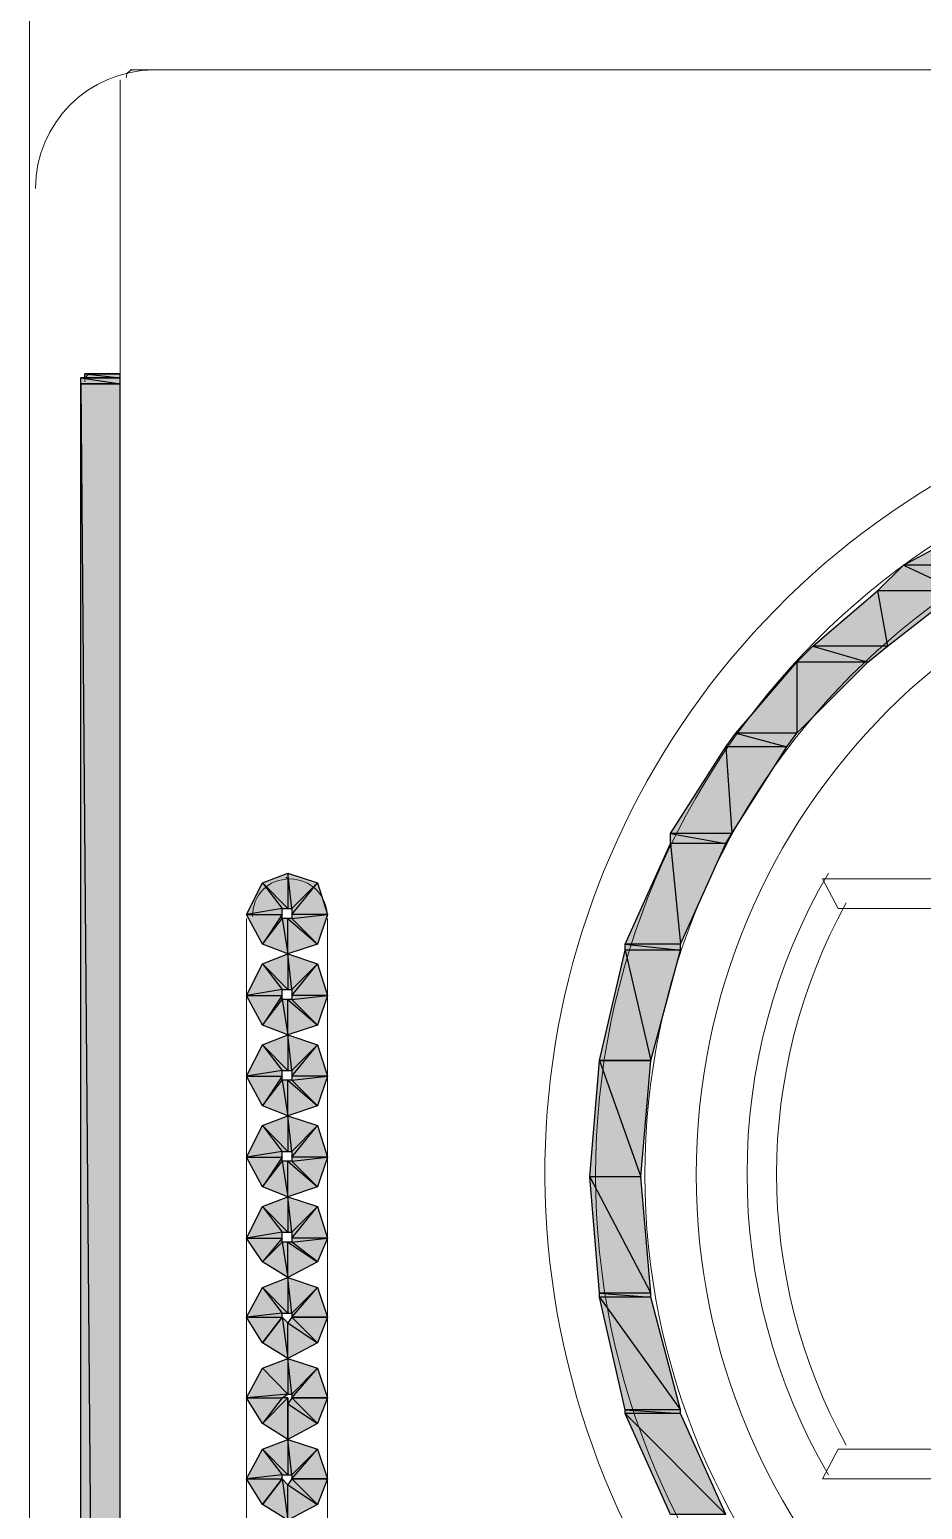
# Model space of a CAD drawing. Header units: millimetres. Extents: x 53 to 176, y -29 to 32.
# Drawn here: x 112.392 to 113.024, y -14.194 to -13.146 of the extents above; entities that cross this region are included whole.
import ezdxf

# ---------------------------------------------------------------- set-up
doc = ezdxf.new("R2010")
doc.units = ezdxf.units.MM
doc.layers.add('15 - Quadro de medição', color=6, linetype='Continuous')

msp = doc.modelspace()

# ---------------------------------------------------------------- hatches: boundary and pattern name
at = {"layer": '15 - Quadro de medição', "true_color": 0x000007}
h = msp.add_hatch(color=7, dxfattribs=at)
h.paths.add_polyline_path([(112.456, -13.3927), (112.4281, -13.3927), (112.456, -13.3969)])
h.paths.add_polyline_path([(112.4281, -13.3927), (112.456, -13.3969), (112.4281, -13.3969)])
h.paths.add_polyline_path([(112.456, -13.3969), (112.4281, -13.3969)])
h.paths.add_polyline_path([(112.4281, -13.3969), (112.456, -13.3969)])
h = msp.add_hatch(color=7, dxfattribs=at)
h.paths.add_polyline_path([(112.456, -13.3969), (112.4281, -13.3969), (112.456, -16.7394)])
h.paths.add_polyline_path([(112.4281, -13.3969), (112.456, -16.7394), (112.4281, -16.7394)])
h = msp.add_hatch(color=7, dxfattribs=at)
h.paths.add_polyline_path([(112.4308, -13.3899), (112.435, -13.3899), (112.456, -13.3899)])
h.paths.add_polyline_path([(112.435, -13.3899), (112.456, -13.3899)])
h.paths.add_polyline_path([(112.456, -13.3899), (112.435, -13.3899)])
h.paths.add_polyline_path([(112.456, -13.3899), (112.435, -13.3899)])
h.paths.add_polyline_path([(112.435, -13.3899), (112.456, -13.3899)])
h.paths.add_polyline_path([(112.456, -13.3899), (112.435, -13.3899)])
h = msp.add_hatch(color=7, dxfattribs=at)
h.paths.add_polyline_path([(112.456, -13.3899), (112.4308, -13.3899), (112.456, -13.3927)])
h.paths.add_polyline_path([(112.4308, -13.3899), (112.456, -13.3927), (112.4308, -13.3927)])
h.paths.add_polyline_path([(112.456, -13.3927), (112.4308, -13.3927)])
h.paths.add_polyline_path([(112.4308, -13.3927), (112.456, -13.3927)])
h = msp.add_hatch(color=7, dxfattribs=at)
h.paths.add_polyline_path([(113.1208, -13.5045), (113.0496, -13.5045), (113.0789, -13.5254)])
h.paths.add_polyline_path([(113.0496, -13.5045), (113.0789, -13.5254), (113.0105, -13.5254)])
h = msp.add_hatch(color=7, dxfattribs=at)
h.paths.add_polyline_path([(113.0789, -13.5254), (113.0105, -13.5254), (113.0496, -13.5436)])
h.paths.add_polyline_path([(113.0105, -13.5254), (113.0496, -13.5436), (112.9923, -13.5436)])
h = msp.add_hatch(color=7, dxfattribs=at)
h.paths.add_polyline_path([(113.0496, -13.5436), (112.9923, -13.5436), (112.9993, -13.5827)])
h.paths.add_polyline_path([(112.9923, -13.5436), (112.9993, -13.5827), (112.9463, -13.5827)])
h = msp.add_hatch(color=7, dxfattribs=at)
h.paths.add_polyline_path([(112.9993, -13.5827), (112.9463, -13.5827), (112.9854, -13.5939)])
h.paths.add_polyline_path([(112.9463, -13.5827), (112.9854, -13.5939), (112.9351, -13.5939)])
h = msp.add_hatch(color=7, dxfattribs=at)
h.paths.add_polyline_path([(112.9854, -13.5939), (112.9351, -13.5939), (112.9351, -13.6442)])
h.paths.add_polyline_path([(112.9351, -13.5939), (112.9351, -13.6442), (112.8918, -13.6442)])
h = msp.add_hatch(color=7, dxfattribs=at)
h.paths.add_polyline_path([(112.9351, -13.6442), (112.8918, -13.6442), (112.9281, -13.6539)])
h.paths.add_polyline_path([(112.8918, -13.6442), (112.9281, -13.6539), (112.8848, -13.6539)])
h = msp.add_hatch(color=7, dxfattribs=at)
h.paths.add_polyline_path([(112.9281, -13.6539), (112.8848, -13.6539), (112.889, -13.7154)])
h.paths.add_polyline_path([(112.8848, -13.6539), (112.889, -13.7154), (112.8457, -13.7154)])
h = msp.add_hatch(color=7, dxfattribs=at)
h.paths.add_polyline_path([(112.8848, -13.7224), (112.8457, -13.7224), (112.8527, -13.7936)])
h.paths.add_polyline_path([(112.8457, -13.7224), (112.8527, -13.7936), (112.8136, -13.7936)])
h = msp.add_hatch(color=7, dxfattribs=at)
h.paths.add_polyline_path([(112.889, -13.7154), (112.8457, -13.7154), (112.8848, -13.7224)])
h.paths.add_polyline_path([(112.8457, -13.7154), (112.8848, -13.7224), (112.8457, -13.7224)])
h = msp.add_hatch(color=7, dxfattribs=at)
h.paths.add_polyline_path([(112.5957, -13.7936), (112.5775, -13.7754), (112.6026, -13.7727)])
h.paths.add_polyline_path([(112.5775, -13.7754), (112.6026, -13.7727), (112.5775, -13.7727)])
h.paths.add_polyline_path([(112.6026, -13.7727), (112.5775, -13.7727), (112.5957, -13.7503)])
h.paths.add_polyline_path([(112.5775, -13.7727), (112.5957, -13.7503), (112.5775, -13.7685)])
h.paths.add_polyline_path([(112.5957, -13.7503), (112.5775, -13.7685), (112.5747, -13.7433)])
h.paths.add_polyline_path([(112.5775, -13.7685), (112.5747, -13.7433), (112.5747, -13.7685)])
h.paths.add_polyline_path([(112.5747, -13.7433), (112.5747, -13.7685), (112.5566, -13.7503)])
h.paths.add_polyline_path([(112.5747, -13.7685), (112.5566, -13.7503), (112.5705, -13.7685)])
h.paths.add_polyline_path([(112.5566, -13.7503), (112.5705, -13.7685), (112.5454, -13.7727)])
h.paths.add_polyline_path([(112.5705, -13.7685), (112.5454, -13.7727), (112.5705, -13.7727)])
h.paths.add_polyline_path([(112.5454, -13.7727), (112.5705, -13.7727), (112.5566, -13.7936)])
h.paths.add_polyline_path([(112.5705, -13.7727), (112.5566, -13.7936), (112.5705, -13.7754)])
h.paths.add_polyline_path([(112.5566, -13.7936), (112.5705, -13.7754), (112.5747, -13.8006)])
h.paths.add_polyline_path([(112.5705, -13.7754), (112.5747, -13.8006), (112.5747, -13.7754)])
h.paths.add_polyline_path([(112.5747, -13.8006), (112.5747, -13.7754), (112.5957, -13.7936)])
h.paths.add_polyline_path([(112.5747, -13.7754), (112.5957, -13.7936), (112.5775, -13.7754)])
h = msp.add_hatch(color=7, dxfattribs=at)
h.paths.add_polyline_path([(112.8527, -13.7936), (112.8136, -13.7936), (112.8527, -13.7978)])
h.paths.add_polyline_path([(112.8136, -13.7936), (112.8527, -13.7978), (112.8136, -13.7978)])
h = msp.add_hatch(color=7, dxfattribs=at)
h.paths.add_polyline_path([(112.5957, -13.8509), (112.5775, -13.8327), (112.6026, -13.8299)])
h.paths.add_polyline_path([(112.5775, -13.8327), (112.6026, -13.8299), (112.5775, -13.8299)])
h.paths.add_polyline_path([(112.6026, -13.8299), (112.5775, -13.8299), (112.5957, -13.8076)])
h.paths.add_polyline_path([(112.5775, -13.8299), (112.5957, -13.8076), (112.5775, -13.8257)])
h.paths.add_polyline_path([(112.5957, -13.8076), (112.5775, -13.8257), (112.5747, -13.8006)])
h.paths.add_polyline_path([(112.5775, -13.8257), (112.5747, -13.8006), (112.5747, -13.8257)])
h.paths.add_polyline_path([(112.5747, -13.8006), (112.5747, -13.8257), (112.5566, -13.8076)])
h.paths.add_polyline_path([(112.5747, -13.8257), (112.5566, -13.8076), (112.5705, -13.8257)])
h.paths.add_polyline_path([(112.5566, -13.8076), (112.5705, -13.8257), (112.5454, -13.8299)])
h.paths.add_polyline_path([(112.5705, -13.8257), (112.5454, -13.8299), (112.5705, -13.8299)])
h.paths.add_polyline_path([(112.5454, -13.8299), (112.5705, -13.8299), (112.5566, -13.8509)])
h.paths.add_polyline_path([(112.5705, -13.8299), (112.5566, -13.8509), (112.5705, -13.8327)])
h.paths.add_polyline_path([(112.5566, -13.8509), (112.5705, -13.8327), (112.5747, -13.8579)])
h.paths.add_polyline_path([(112.5705, -13.8327), (112.5747, -13.8579), (112.5747, -13.8327)])
h.paths.add_polyline_path([(112.5747, -13.8579), (112.5747, -13.8327), (112.5957, -13.8509)])
h.paths.add_polyline_path([(112.5747, -13.8327), (112.5957, -13.8509), (112.5775, -13.8327)])
h = msp.add_hatch(color=7, dxfattribs=at)
h.paths.add_polyline_path([(112.8527, -13.7978), (112.8136, -13.7978), (112.8317, -13.876)])
h.paths.add_polyline_path([(112.8136, -13.7978), (112.8317, -13.876), (112.7954, -13.876)])
h = msp.add_hatch(color=7, dxfattribs=at)
h.paths.add_polyline_path([(112.5957, -13.9081), (112.5775, -13.89), (112.6026, -13.8872)])
h.paths.add_polyline_path([(112.5775, -13.89), (112.6026, -13.8872), (112.5775, -13.8872)])
h.paths.add_polyline_path([(112.6026, -13.8872), (112.5775, -13.8872), (112.5957, -13.8648)])
h.paths.add_polyline_path([(112.5775, -13.8872), (112.5957, -13.8648), (112.5775, -13.883)])
h.paths.add_polyline_path([(112.5957, -13.8648), (112.5775, -13.883), (112.5747, -13.8579)])
h.paths.add_polyline_path([(112.5775, -13.883), (112.5747, -13.8579), (112.5747, -13.883)])
h.paths.add_polyline_path([(112.5747, -13.8579), (112.5747, -13.883), (112.5566, -13.8648)])
h.paths.add_polyline_path([(112.5747, -13.883), (112.5566, -13.8648), (112.5705, -13.883)])
h.paths.add_polyline_path([(112.5566, -13.8648), (112.5705, -13.883), (112.5454, -13.8872)])
h.paths.add_polyline_path([(112.5705, -13.883), (112.5454, -13.8872), (112.5705, -13.8872)])
h.paths.add_polyline_path([(112.5454, -13.8872), (112.5705, -13.8872), (112.5566, -13.9081)])
h.paths.add_polyline_path([(112.5705, -13.8872), (112.5566, -13.9081), (112.5705, -13.89)])
h.paths.add_polyline_path([(112.5566, -13.9081), (112.5705, -13.89), (112.5747, -13.9151)])
h.paths.add_polyline_path([(112.5705, -13.89), (112.5747, -13.9151), (112.5747, -13.89)])
h.paths.add_polyline_path([(112.5747, -13.9151), (112.5747, -13.89), (112.5957, -13.9081)])
h.paths.add_polyline_path([(112.5747, -13.89), (112.5957, -13.9081), (112.5775, -13.89)])
h = msp.add_hatch(color=7, dxfattribs=at)
h.paths.add_polyline_path([(112.8317, -13.876), (112.7954, -13.876), (112.8247, -13.9584)])
h.paths.add_polyline_path([(112.7954, -13.876), (112.8247, -13.9584), (112.7884, -13.9584)])
h = msp.add_hatch(color=7, dxfattribs=at)
h.paths.add_polyline_path([(112.5957, -13.9654), (112.5775, -13.9473), (112.6026, -13.9445)])
h.paths.add_polyline_path([(112.5775, -13.9473), (112.6026, -13.9445), (112.5775, -13.9445)])
h.paths.add_polyline_path([(112.6026, -13.9445), (112.5775, -13.9445), (112.5957, -13.9221)])
h.paths.add_polyline_path([(112.5775, -13.9445), (112.5957, -13.9221), (112.5775, -13.9403)])
h.paths.add_polyline_path([(112.5957, -13.9221), (112.5775, -13.9403), (112.5747, -13.9151)])
h.paths.add_polyline_path([(112.5775, -13.9403), (112.5747, -13.9151), (112.5747, -13.9403)])
h.paths.add_polyline_path([(112.5747, -13.9151), (112.5747, -13.9403), (112.5566, -13.9221)])
h.paths.add_polyline_path([(112.5747, -13.9403), (112.5566, -13.9221), (112.5705, -13.9403)])
h.paths.add_polyline_path([(112.5566, -13.9221), (112.5705, -13.9403), (112.5454, -13.9445)])
h.paths.add_polyline_path([(112.5705, -13.9403), (112.5454, -13.9445), (112.5705, -13.9445)])
h.paths.add_polyline_path([(112.5454, -13.9445), (112.5705, -13.9445), (112.5566, -13.9654)])
h.paths.add_polyline_path([(112.5705, -13.9445), (112.5566, -13.9654), (112.5705, -13.9473)])
h.paths.add_polyline_path([(112.5566, -13.9654), (112.5705, -13.9473), (112.5747, -13.9724)])
h.paths.add_polyline_path([(112.5705, -13.9473), (112.5747, -13.9724), (112.5747, -13.9473)])
h.paths.add_polyline_path([(112.5747, -13.9724), (112.5747, -13.9473), (112.5957, -13.9654)])
h.paths.add_polyline_path([(112.5747, -13.9473), (112.5957, -13.9654), (112.5775, -13.9473)])
h = msp.add_hatch(color=7, dxfattribs=at)
h.paths.add_polyline_path([(112.8247, -13.9584), (112.7884, -13.9584), (112.8317, -14.0408)])
h.paths.add_polyline_path([(112.7884, -13.9584), (112.8317, -14.0408), (112.7954, -14.0408)])
h = msp.add_hatch(color=7, dxfattribs=at)
h.paths.add_polyline_path([(112.5957, -14.0185), (112.5775, -14.0045), (112.6026, -14.0017)])
h.paths.add_polyline_path([(112.5775, -14.0045), (112.6026, -14.0017), (112.5775, -14.0017)])
h.paths.add_polyline_path([(112.6026, -14.0017), (112.5775, -14.0017), (112.5957, -13.9794)])
h.paths.add_polyline_path([(112.5775, -14.0017), (112.5957, -13.9794), (112.5775, -13.9975)])
h.paths.add_polyline_path([(112.5957, -13.9794), (112.5775, -13.9975), (112.5747, -13.9724)])
h.paths.add_polyline_path([(112.5775, -13.9975), (112.5747, -13.9724), (112.5747, -13.9975)])
h.paths.add_polyline_path([(112.5747, -13.9724), (112.5747, -13.9975), (112.5566, -13.9794)])
h.paths.add_polyline_path([(112.5747, -13.9975), (112.5566, -13.9794), (112.5705, -13.9975)])
h.paths.add_polyline_path([(112.5566, -13.9794), (112.5705, -13.9975), (112.5454, -14.0017)])
h.paths.add_polyline_path([(112.5705, -13.9975), (112.5454, -14.0017), (112.5705, -14.0017)])
h.paths.add_polyline_path([(112.5454, -14.0017), (112.5705, -14.0017), (112.5566, -14.0185)])
h.paths.add_polyline_path([(112.5705, -14.0017), (112.5566, -14.0185), (112.5705, -14.0045)])
h.paths.add_polyline_path([(112.5566, -14.0185), (112.5705, -14.0045), (112.5747, -14.0297)])
h.paths.add_polyline_path([(112.5705, -14.0045), (112.5747, -14.0297), (112.5747, -14.0045)])
h.paths.add_polyline_path([(112.5747, -14.0297), (112.5747, -14.0045), (112.5957, -14.0185)])
h.paths.add_polyline_path([(112.5747, -14.0045), (112.5957, -14.0185), (112.5775, -14.0045)])
h = msp.add_hatch(color=7, dxfattribs=at)
h.paths.add_polyline_path([(112.6026, -14.0576), (112.5775, -14.0576), (112.5957, -14.0366)])
h.paths.add_polyline_path([(112.5775, -14.0576), (112.5957, -14.0366), (112.5775, -14.0548)])
h.paths.add_polyline_path([(112.5957, -14.0366), (112.5775, -14.0548), (112.5747, -14.0297)])
h.paths.add_polyline_path([(112.5775, -14.0548), (112.5747, -14.0297), (112.5747, -14.0548)])
h.paths.add_polyline_path([(112.5747, -14.0297), (112.5747, -14.0548), (112.5566, -14.0366)])
h.paths.add_polyline_path([(112.5747, -14.0548), (112.5566, -14.0366), (112.5705, -14.0548)])
h.paths.add_polyline_path([(112.5566, -14.0366), (112.5705, -14.0548), (112.5454, -14.0576)])
h.paths.add_polyline_path([(112.5705, -14.0548), (112.5454, -14.0576), (112.5705, -14.0576)])
h.paths.add_polyline_path([(112.5454, -14.0576), (112.5705, -14.0576), (112.5566, -14.0758)])
h = msp.add_hatch(color=7, dxfattribs=at)
h.paths.add_polyline_path([(112.8317, -14.0408), (112.7954, -14.0408), (112.8317, -14.0436)])
h.paths.add_polyline_path([(112.7954, -14.0408), (112.8317, -14.0436), (112.7954, -14.0436)])
h = msp.add_hatch(color=7, dxfattribs=at)
h.paths.add_polyline_path([(112.8317, -14.0436), (112.7954, -14.0436), (112.8527, -14.1232)])
h.paths.add_polyline_path([(112.7954, -14.0436), (112.8527, -14.1232), (112.8136, -14.1232)])
h = msp.add_hatch(color=7, dxfattribs=at)
h.paths.add_polyline_path([(112.5566, -14.0758), (112.5705, -14.0576), (112.5747, -14.0869)])
h.paths.add_polyline_path([(112.5705, -14.0576), (112.5747, -14.0869), (112.5747, -14.0618)])
h.paths.add_polyline_path([(112.5747, -14.0869), (112.5747, -14.0618), (112.5957, -14.0758)])
h.paths.add_polyline_path([(112.5747, -14.0618), (112.5957, -14.0758), (112.5775, -14.0576)])
h.paths.add_polyline_path([(112.5957, -14.0758), (112.5775, -14.0576), (112.6026, -14.0576)])
h = msp.add_hatch(color=7, dxfattribs=at)
h.paths.add_polyline_path([(112.6026, -14.1149), (112.5775, -14.1149), (112.5957, -14.0939)])
h.paths.add_polyline_path([(112.5775, -14.1149), (112.5957, -14.0939), (112.5775, -14.1121)])
h.paths.add_polyline_path([(112.5957, -14.0939), (112.5775, -14.1121), (112.5747, -14.0869)])
h.paths.add_polyline_path([(112.5775, -14.1121), (112.5747, -14.0869), (112.5747, -14.1121)])
h.paths.add_polyline_path([(112.5747, -14.0869), (112.5747, -14.1121), (112.5566, -14.0939)])
h = msp.add_hatch(color=7, dxfattribs=at)
h.paths.add_polyline_path([(112.5566, -14.0939), (112.5747, -14.1121), (112.5454, -14.1149)])
h.paths.add_polyline_path([(112.5747, -14.1121), (112.5454, -14.1149), (112.5705, -14.1149)])
h.paths.add_polyline_path([(112.5454, -14.1149), (112.5705, -14.1149), (112.5566, -14.133)])
h.paths.add_polyline_path([(112.5705, -14.1149), (112.5566, -14.133), (112.5747, -14.1149)])
h.paths.add_polyline_path([(112.5566, -14.133), (112.5747, -14.1149), (112.5747, -14.1442)])
h.paths.add_polyline_path([(112.5747, -14.1149), (112.5747, -14.1442), (112.5747, -14.1191)])
h.paths.add_polyline_path([(112.5747, -14.1442), (112.5747, -14.1191), (112.5957, -14.133)])
h.paths.add_polyline_path([(112.5747, -14.1191), (112.5957, -14.133), (112.5775, -14.1149)])
h.paths.add_polyline_path([(112.5957, -14.133), (112.5775, -14.1149), (112.6026, -14.1149)])
h = msp.add_hatch(color=7, dxfattribs=at)
h.paths.add_polyline_path([(112.8527, -14.1232), (112.8136, -14.1232), (112.8527, -14.126)])
h.paths.add_polyline_path([(112.8136, -14.1232), (112.8527, -14.126), (112.8136, -14.126)])
h = msp.add_hatch(color=7, dxfattribs=at)
h.paths.add_polyline_path([(112.8527, -14.126), (112.8136, -14.126), (112.8848, -14.1973)])
h.paths.add_polyline_path([(112.8136, -14.126), (112.8848, -14.1973), (112.8457, -14.1973)])
h = msp.add_hatch(color=7, dxfattribs=at)
h.paths.add_polyline_path([(112.6026, -14.1721), (112.5775, -14.1721), (112.5957, -14.1512)])
h.paths.add_polyline_path([(112.5775, -14.1721), (112.5957, -14.1512), (112.5775, -14.1693)])
h.paths.add_polyline_path([(112.5957, -14.1512), (112.5775, -14.1693), (112.5747, -14.1442)])
h.paths.add_polyline_path([(112.5775, -14.1693), (112.5747, -14.1442), (112.5747, -14.1693)])
h.paths.add_polyline_path([(112.5747, -14.1442), (112.5747, -14.1693), (112.5566, -14.1512)])
h.paths.add_polyline_path([(112.5747, -14.1693), (112.5566, -14.1512), (112.5705, -14.1693)])
h.paths.add_polyline_path([(112.5566, -14.1512), (112.5705, -14.1693), (112.5454, -14.1721)])
h.paths.add_polyline_path([(112.5705, -14.1693), (112.5454, -14.1721), (112.5705, -14.1721)])
h.paths.add_polyline_path([(112.5454, -14.1721), (112.5705, -14.1721), (112.5566, -14.1903)])
h = msp.add_hatch(color=7, dxfattribs=at)
h.paths.add_polyline_path([(112.5566, -14.1903), (112.5705, -14.1721), (112.5747, -14.2015)])
h.paths.add_polyline_path([(112.5705, -14.1721), (112.5747, -14.2015), (112.5747, -14.1763)])
h.paths.add_polyline_path([(112.5747, -14.2015), (112.5747, -14.1763), (112.5957, -14.1903)])
h.paths.add_polyline_path([(112.5747, -14.1763), (112.5957, -14.1903), (112.5775, -14.1721)])
h.paths.add_polyline_path([(112.5957, -14.1903), (112.5775, -14.1721), (112.6026, -14.1721)])

# ---------------------------------------------------------------- linework, layer by layer
at = {"layer": '15 - Quadro de medição', "color": 7, "linetype": 'Continuous', "lineweight": 20, "true_color": 0x000007}
msp.add_lwpolyline([(112.3917, -13.0324), (114.248, -13.0324), (114.248, -16.7394), (112.3917, -16.7394)], close=True, dxfattribs=at)
for points in [[(112.463, -13.1748), (114.1838, -13.1748), (114.1838, -16.7394), (112.456, -16.7394), (112.4546, -16.7394), (112.3917, -16.7394)], [(112.4769, -13.1748), (114.1614, -13.1748), (114.1614, -13.1748)], [(112.456, -16.7394), (112.456, -13.1818), (112.456, -13.1818)], [(114.248, -13.2614), (114.248, -16.7394), (112.3917, -16.7394), (112.3917, -13.2614)], [(112.4281, -13.3969), (112.4281, -16.7394), (112.456, -16.7394), (112.4127, -16.7394)], [(112.435, -13.3899), (112.456, -13.3899), (112.456, -13.3899)], [(112.5747, -13.7475), (112.5733, -13.7461), (112.5733, -13.7461)], [(112.9644, -13.7685), (112.9532, -13.7475), (112.9532, -13.7475)], [(112.9532, -13.7475), (113.6935, -13.7475), (113.6935, -13.7475)], [(112.5454, -14.6833), (112.5454, -13.7754), (112.5454, -13.7754)], [(112.6026, -13.7754), (112.6026, -14.6833), (112.6026, -14.6833)], [(112.9644, -13.7685), (113.6823, -13.7685), (113.6823, -13.7685)], [(112.9644, -14.1512), (112.9532, -14.1721), (112.9532, -14.1721)], [(113.6823, -14.1512), (112.9644, -14.1512), (112.9644, -14.1512)], [(113.6935, -14.1721), (112.9532, -14.1721), (112.9532, -14.1721)], [(112.9532, -14.1721), (113.3108, -14.1721), (113.3108, -14.1721)]]:
    msp.add_lwpolyline(points, dxfattribs=at)
at = {"layer": '15 - Quadro de medição', "color": 7, "linetype": 'Continuous', "lineweight": -2, "true_color": 0x000007}
for points in [[(112.4308, -13.3927), (112.456, -13.3927), (112.4281, -13.3927)], [(112.456, -13.3927), (112.4281, -13.3927), (112.456, -13.3969)], [(112.4281, -13.3927), (112.456, -13.3969), (112.4281, -13.3969)], [(112.456, -13.3969), (112.4281, -13.3969)], [(112.4281, -13.3969), (112.456, -13.3969), (112.456, -13.3969)], [(112.456, -13.3969), (112.4281, -13.3969), (112.456, -16.7394)], [(112.4281, -13.3969), (112.456, -16.7394), (112.4281, -16.7394)], [(112.4308, -13.3899), (112.435, -13.3899), (112.456, -13.3899)], [(112.4308, -13.3899), (112.456, -13.3899), (112.456, -13.3899)], [(112.456, -13.3899), (112.456, -13.3899), (112.4308, -13.3899)], [(112.456, -13.3899), (112.4308, -13.3899), (112.456, -13.3927)], [(112.4308, -13.3899), (112.456, -13.3927), (112.4308, -13.3927)], [(112.456, -13.3927), (112.4308, -13.3927)], [(112.4308, -13.3927), (112.456, -13.3927), (112.456, -13.3927)], [(112.456, -13.3927), (112.4308, -13.3927)], [(112.435, -13.3899), (112.456, -13.3899), (112.456, -13.3899)], [(112.456, -13.3899), (112.456, -13.3899), (112.435, -13.3899)], [(112.456, -13.3899), (112.435, -13.3899)], [(112.435, -13.3899), (112.456, -13.3899), (112.456, -13.3899)], [(112.456, -13.3899), (112.456, -13.3899), (112.435, -13.3899)], [(113.0496, -13.5045), (113.0789, -13.5254), (113.0105, -13.5254)], [(113.0105, -13.5254), (113.0496, -13.5436), (112.9923, -13.5436)], [(113.0789, -13.5254), (113.0105, -13.5254), (113.0496, -13.5436)], [(112.9923, -13.5436), (112.9993, -13.5827), (112.9463, -13.5827)], [(113.0496, -13.5436), (112.9923, -13.5436), (112.9993, -13.5827)], [(112.9463, -13.5827), (112.9854, -13.5939), (112.9351, -13.5939)], [(112.9993, -13.5827), (112.9463, -13.5827), (112.9854, -13.5939)], [(112.9351, -13.5939), (112.9351, -13.6442), (112.8918, -13.6442)], [(112.9854, -13.5939), (112.9351, -13.5939), (112.9351, -13.6442)], [(112.8918, -13.6442), (112.9281, -13.6539), (112.8848, -13.6539)], [(112.9351, -13.6442), (112.8918, -13.6442), (112.9281, -13.6539)], [(112.8848, -13.6539), (112.889, -13.7154), (112.8457, -13.7154)], [(112.9281, -13.6539), (112.8848, -13.6539), (112.889, -13.7154)], [(112.8457, -13.7224), (112.8527, -13.7936), (112.8136, -13.7936)], [(112.889, -13.7154), (112.8457, -13.7154), (112.8848, -13.7224)], [(112.8457, -13.7154), (112.8848, -13.7224), (112.8457, -13.7224)], [(112.8848, -13.7224), (112.8457, -13.7224), (112.8527, -13.7936)], [(112.5747, -13.7433), (112.5747, -13.7685), (112.5566, -13.7503)], [(112.5957, -13.7503), (112.5775, -13.7685), (112.5747, -13.7433)], [(112.5775, -13.7685), (112.5747, -13.7433), (112.5747, -13.7685)], [(112.5566, -13.7503), (112.5705, -13.7685), (112.5454, -13.7727)], [(112.5747, -13.7685), (112.5566, -13.7503), (112.5705, -13.7685)], [(112.6026, -13.7727), (112.5775, -13.7727), (112.5957, -13.7503)], [(112.5775, -13.7727), (112.5957, -13.7503), (112.5775, -13.7685)], [(112.5705, -13.7685), (112.5454, -13.7727), (112.5705, -13.7727)], [(112.5454, -13.7727), (112.5705, -13.7727), (112.5566, -13.7936)], [(112.5705, -13.7727), (112.5566, -13.7936), (112.5705, -13.7754)], [(112.5566, -13.7936), (112.5705, -13.7754), (112.5747, -13.8006)], [(112.5705, -13.7754), (112.5747, -13.8006), (112.5747, -13.7754)], [(112.5747, -13.8006), (112.5747, -13.7754), (112.5957, -13.7936)], [(112.5747, -13.7754), (112.5957, -13.7936), (112.5775, -13.7754)], [(112.5957, -13.7936), (112.5775, -13.7754), (112.6026, -13.7727)], [(112.5775, -13.7754), (112.6026, -13.7727), (112.5775, -13.7727)], [(112.8527, -13.7936), (112.8136, -13.7936), (112.8527, -13.7978)], [(112.8136, -13.7936), (112.8527, -13.7978), (112.8136, -13.7978)], [(112.5747, -13.8006), (112.5747, -13.8257), (112.5566, -13.8076)], [(112.5957, -13.8076), (112.5775, -13.8257), (112.5747, -13.8006)], [(112.5775, -13.8257), (112.5747, -13.8006), (112.5747, -13.8257)], [(112.8136, -13.7978), (112.8317, -13.876), (112.7954, -13.876)], [(112.8527, -13.7978), (112.8136, -13.7978), (112.8317, -13.876)], [(112.5566, -13.8076), (112.5705, -13.8257), (112.5454, -13.8299)], [(112.5747, -13.8257), (112.5566, -13.8076), (112.5705, -13.8257)], [(112.6026, -13.8299), (112.5775, -13.8299), (112.5957, -13.8076)], [(112.5775, -13.8299), (112.5957, -13.8076), (112.5775, -13.8257)], [(112.5705, -13.8257), (112.5454, -13.8299), (112.5705, -13.8299)], [(112.5454, -13.8299), (112.5705, -13.8299), (112.5566, -13.8509)], [(112.5705, -13.8299), (112.5566, -13.8509), (112.5705, -13.8327)], [(112.5566, -13.8509), (112.5705, -13.8327), (112.5747, -13.8579)], [(112.5705, -13.8327), (112.5747, -13.8579), (112.5747, -13.8327)], [(112.5747, -13.8579), (112.5747, -13.8327), (112.5957, -13.8509)], [(112.5747, -13.8327), (112.5957, -13.8509), (112.5775, -13.8327)], [(112.5957, -13.8509), (112.5775, -13.8327), (112.6026, -13.8299)], [(112.5775, -13.8327), (112.6026, -13.8299), (112.5775, -13.8299)], [(112.5747, -13.8579), (112.5747, -13.883), (112.5566, -13.8648)], [(112.5957, -13.8648), (112.5775, -13.883), (112.5747, -13.8579)], [(112.5775, -13.883), (112.5747, -13.8579), (112.5747, -13.883)], [(112.5566, -13.8648), (112.5705, -13.883), (112.5454, -13.8872)], [(112.5747, -13.883), (112.5566, -13.8648), (112.5705, -13.883)], [(112.6026, -13.8872), (112.5775, -13.8872), (112.5957, -13.8648)], [(112.5775, -13.8872), (112.5957, -13.8648), (112.5775, -13.883)], [(112.7954, -13.876), (112.8247, -13.9584), (112.7884, -13.9584)], [(112.7954, -13.876), (112.8317, -13.876), (112.8317, -13.876)], [(112.8317, -13.876), (112.8317, -13.876), (112.7954, -13.876)], [(112.8317, -13.876), (112.7954, -13.876), (112.8247, -13.9584)], [(112.5705, -13.883), (112.5454, -13.8872), (112.5705, -13.8872)], [(112.5454, -13.8872), (112.5705, -13.8872), (112.5566, -13.9081)], [(112.5705, -13.8872), (112.5566, -13.9081), (112.5705, -13.89)], [(112.5566, -13.9081), (112.5705, -13.89), (112.5747, -13.9151)], [(112.5705, -13.89), (112.5747, -13.9151), (112.5747, -13.89)], [(112.5747, -13.9151), (112.5747, -13.89), (112.5957, -13.9081)], [(112.5747, -13.89), (112.5957, -13.9081), (112.5775, -13.89)], [(112.5957, -13.9081), (112.5775, -13.89), (112.6026, -13.8872)], [(112.5775, -13.89), (112.6026, -13.8872), (112.5775, -13.8872)], [(112.5566, -13.9221), (112.5705, -13.9403), (112.5454, -13.9445)], [(112.5747, -13.9151), (112.5747, -13.9403), (112.5566, -13.9221)], [(112.5747, -13.9403), (112.5566, -13.9221), (112.5705, -13.9403)], [(112.5957, -13.9221), (112.5775, -13.9403), (112.5747, -13.9151)], [(112.5775, -13.9403), (112.5747, -13.9151), (112.5747, -13.9403)], [(112.6026, -13.9445), (112.5775, -13.9445), (112.5957, -13.9221)], [(112.5775, -13.9445), (112.5957, -13.9221), (112.5775, -13.9403)], [(112.5705, -13.9403), (112.5454, -13.9445), (112.5705, -13.9445)], [(112.5454, -13.9445), (112.5705, -13.9445), (112.5566, -13.9654)], [(112.5705, -13.9445), (112.5566, -13.9654), (112.5705, -13.9473)], [(112.5566, -13.9654), (112.5705, -13.9473), (112.5747, -13.9724)], [(112.5705, -13.9473), (112.5747, -13.9724), (112.5747, -13.9473)], [(112.5747, -13.9724), (112.5747, -13.9473), (112.5957, -13.9654)], [(112.5747, -13.9473), (112.5957, -13.9654), (112.5775, -13.9473)], [(112.5957, -13.9654), (112.5775, -13.9473), (112.6026, -13.9445)], [(112.5775, -13.9473), (112.6026, -13.9445), (112.5775, -13.9445)], [(112.8247, -13.9584), (112.7884, -13.9584), (112.8317, -14.0408)], [(112.7884, -13.9584), (112.8317, -14.0408), (112.7954, -14.0408)], [(112.5747, -13.9724), (112.5747, -13.9975), (112.5566, -13.9794)], [(112.5957, -13.9794), (112.5775, -13.9975), (112.5747, -13.9724)], [(112.5775, -13.9975), (112.5747, -13.9724), (112.5747, -13.9975)], [(112.5566, -13.9794), (112.5705, -13.9975), (112.5454, -14.0017)], [(112.5747, -13.9975), (112.5566, -13.9794), (112.5705, -13.9975)], [(112.6026, -14.0017), (112.5775, -14.0017), (112.5957, -13.9794)], [(112.5775, -14.0017), (112.5957, -13.9794), (112.5775, -13.9975)], [(112.5705, -13.9975), (112.5454, -14.0017), (112.5705, -14.0017)], [(112.5454, -14.0017), (112.5705, -14.0017), (112.5566, -14.0185)], [(112.5705, -14.0017), (112.5566, -14.0185), (112.5705, -14.0045)], [(112.5566, -14.0185), (112.5705, -14.0045), (112.5747, -14.0297)], [(112.5705, -14.0045), (112.5747, -14.0297), (112.5747, -14.0045)], [(112.5747, -14.0297), (112.5747, -14.0045), (112.5957, -14.0185)], [(112.5747, -14.0045), (112.5957, -14.0185), (112.5775, -14.0045)], [(112.5957, -14.0185), (112.5775, -14.0045), (112.6026, -14.0017)], [(112.5775, -14.0045), (112.6026, -14.0017), (112.5775, -14.0017)], [(112.5566, -14.0366), (112.5705, -14.0548), (112.5454, -14.0576)], [(112.5747, -14.0297), (112.5747, -14.0548), (112.5566, -14.0366)], [(112.5747, -14.0548), (112.5566, -14.0366), (112.5705, -14.0548)], [(112.5957, -14.0366), (112.5775, -14.0548), (112.5747, -14.0297)], [(112.5775, -14.0548), (112.5747, -14.0297), (112.5747, -14.0548)], [(112.6026, -14.0576), (112.5775, -14.0576), (112.5957, -14.0366)], [(112.5775, -14.0576), (112.5957, -14.0366), (112.5775, -14.0548)], [(112.8317, -14.0408), (112.7954, -14.0408), (112.8317, -14.0436)], [(112.7954, -14.0408), (112.8317, -14.0436), (112.7954, -14.0436)], [(112.8317, -14.0436), (112.7954, -14.0436), (112.8527, -14.1232)], [(112.7954, -14.0436), (112.8527, -14.1232), (112.8136, -14.1232)], [(112.5705, -14.0548), (112.5454, -14.0576), (112.5705, -14.0576)], [(112.5454, -14.0576), (112.5705, -14.0576), (112.5566, -14.0758)], [(112.5566, -14.0758), (112.5705, -14.0576), (112.5747, -14.0869)], [(112.5705, -14.0576), (112.5747, -14.0869), (112.5747, -14.0618)], [(112.5747, -14.0618), (112.5957, -14.0758), (112.5775, -14.0576)], [(112.5957, -14.0758), (112.5775, -14.0576), (112.6026, -14.0576)], [(112.5747, -14.0869), (112.5747, -14.0618), (112.5957, -14.0758)], [(112.5747, -14.0869), (112.5747, -14.1121), (112.5566, -14.0939)], [(112.5957, -14.0939), (112.5775, -14.1121), (112.5747, -14.0869)], [(112.5775, -14.1121), (112.5747, -14.0869), (112.5747, -14.1121)], [(112.5566, -14.0939), (112.5747, -14.1121), (112.5454, -14.1149)], [(112.6026, -14.1149), (112.5775, -14.1149), (112.5957, -14.0939)], [(112.5775, -14.1149), (112.5957, -14.0939), (112.5775, -14.1121)], [(112.5747, -14.1121), (112.5454, -14.1149), (112.5705, -14.1149)], [(112.5454, -14.1149), (112.5705, -14.1149), (112.5566, -14.133)], [(112.5705, -14.1149), (112.5566, -14.133), (112.5747, -14.1149)], [(112.5566, -14.133), (112.5747, -14.1149), (112.5747, -14.1442)], [(112.5747, -14.1149), (112.5747, -14.1442), (112.5747, -14.1191)], [(112.5747, -14.1191), (112.5957, -14.133), (112.5775, -14.1149)], [(112.5747, -14.1442), (112.5747, -14.1191), (112.5957, -14.133)], [(112.5957, -14.133), (112.5775, -14.1149), (112.6026, -14.1149)], [(112.8527, -14.1232), (112.8136, -14.1232), (112.8527, -14.126)], [(112.8136, -14.1232), (112.8527, -14.126), (112.8136, -14.126)], [(112.8527, -14.126), (112.8136, -14.126), (112.8848, -14.1973)], [(112.8136, -14.126), (112.8848, -14.1973), (112.8457, -14.1973)], [(112.5566, -14.1512), (112.5705, -14.1693), (112.5454, -14.1721)], [(112.5747, -14.1442), (112.5747, -14.1693), (112.5566, -14.1512)], [(112.5747, -14.1693), (112.5566, -14.1512), (112.5705, -14.1693)], [(112.5957, -14.1512), (112.5775, -14.1693), (112.5747, -14.1442)], [(112.5775, -14.1693), (112.5747, -14.1442), (112.5747, -14.1693)], [(112.6026, -14.1721), (112.5775, -14.1721), (112.5957, -14.1512)], [(112.5775, -14.1721), (112.5957, -14.1512), (112.5775, -14.1693)], [(112.5705, -14.1693), (112.5454, -14.1721), (112.5705, -14.1721)], [(112.5454, -14.1721), (112.5705, -14.1721), (112.5566, -14.1903)], [(112.5566, -14.1903), (112.5705, -14.1721), (112.5747, -14.2015)], [(112.5705, -14.1721), (112.5747, -14.2015), (112.5747, -14.1763)], [(112.5747, -14.1763), (112.5957, -14.1903), (112.5775, -14.1721)], [(112.5957, -14.1903), (112.5775, -14.1721), (112.6026, -14.1721)], [(112.5747, -14.2015), (112.5747, -14.1763), (112.5957, -14.1903)]]:
    msp.add_lwpolyline(points, close=True, dxfattribs=at)
at = {"layer": '15 - Quadro de medição', "color": 7, "linetype": 'Continuous', "lineweight": 20, "true_color": 0x000007}
for points in [[(112.4797, -13.1748), (112.4336, -13.1748), (112.3959, -13.2126), (112.3959, -13.2586)], [(112.4658, -13.1748), (112.4616, -13.1748), (112.4602, -13.1776), (112.4602, -13.1804)], [(112.4364, -13.3899), (112.4336, -13.3899), (112.4308, -13.3913), (112.4308, -13.3955)], [(112.9574, -13.7433), (112.8806, -13.8746), (112.8806, -14.038), (112.9574, -14.1693)], [(112.5761, -13.7475), (112.5607, -13.7475), (112.5496, -13.7587), (112.5496, -13.7741)], [(112.6026, -13.7741), (112.6026, -13.7587), (112.5901, -13.7475), (112.5761, -13.7475)], [(112.97, -13.7643), (112.9043, -13.8844), (112.9043, -14.0283), (112.97, -14.1484)]]:
    msp.add_open_spline(points, degree=3, dxfattribs=at)
for points in [[(113.8611, -13.957), (113.8611, -13.6609), (113.6223, -13.4221), (113.3262, -13.4221), (113.3262, -13.4221), (113.0315, -13.4221), (112.7926, -13.6609), (112.7926, -13.957), (112.7926, -13.957), (112.7926, -14.2517), (113.0315, -14.4906), (113.3262, -14.4906), (113.3262, -14.4906), (113.6223, -14.4906), (113.8611, -14.2517), (113.8611, -13.957)], [(113.065, -13.45), (112.8317, -13.5701), (112.7102, -13.8355), (112.7731, -14.0911), (112.7731, -14.0911), (112.8345, -14.3467), (113.0636, -14.5269), (113.3262, -14.5269), (113.3262, -14.5269), (113.5902, -14.5269), (113.8192, -14.3467), (113.8807, -14.0911), (113.8807, -14.0911), (113.9435, -13.8355), (113.822, -13.5701), (113.5888, -13.45)], [(113.8262, -13.957), (113.8262, -13.6805), (113.6027, -13.457), (113.3262, -13.457), (113.3262, -13.457), (113.051, -13.457), (112.8275, -13.6805), (112.8275, -13.957), (112.8275, -13.957), (112.8275, -14.2322), (113.051, -14.4557), (113.3262, -14.4557), (113.3262, -14.4557), (113.6027, -14.4557), (113.8262, -14.2322), (113.8262, -13.957)], [(113.7899, -13.957), (113.7899, -13.7), (113.5832, -13.4933), (113.3262, -13.4933), (113.3262, -13.4933), (113.0706, -13.4933), (112.8638, -13.7), (112.8638, -13.957), (112.8638, -13.957), (112.8638, -14.2126), (113.0706, -14.4194), (113.3262, -14.4194), (113.3262, -14.4194), (113.5832, -14.4194), (113.7899, -14.2126), (113.7899, -13.957)]]:
    msp.add_open_spline(points, degree=3, knots=[0, 0, 0, 0, 0.0625, 0.0625, 0.0625, 0.062501, 0.125, 0.125, 0.125, 0.125001, 0.1875, 0.1875, 0.1875, 0.187501, 1, 1, 1, 1], dxfattribs=at)

doc.saveas('drawing.dxf')
